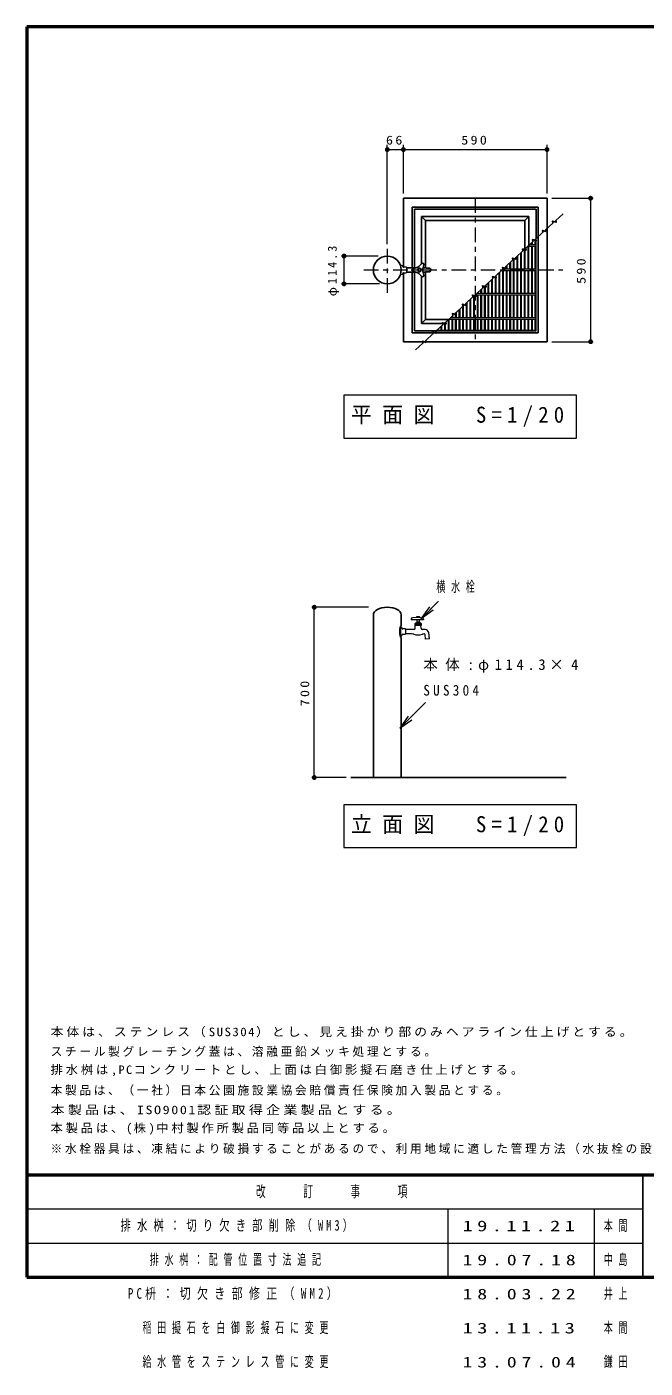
# Model space of a CAD drawing. Units: millimetres on the paper, scale 1:20. Extents: x -365 to 0, y -19 to 257.
# Drawn here: x -365 to -238, y -18.7 to 257 of the extents above; entities that cross this region are included whole.
import ezdxf

# ---------------------------------------------------------------- set-up
doc = ezdxf.new("R2010")
doc.units = ezdxf.units.MM
doc.linetypes.add('USER1', pattern=[4.5, 2.5, -2])
doc.linetypes.add('USER2', pattern=[6, 3, -1, 1, -1])
doc.layers.add('1_20', color=7, linetype='Continuous', lineweight=13)
doc.layers.add('NAKAMURA図枠', color=7, linetype='Continuous', lineweight=13)
doc.layers.add('CLASS1', color=7, linetype='Continuous')
doc.layers.add('図面情報', color=7, linetype='Continuous')
doc.styles.add('ＭＳ ゴシック', font='')
doc.styles.get('ＭＳ ゴシック').set_extended_font_data('MS Gothic')

# ---------------------------------------------------------------- blocks, each defined once
blk = doc.blocks.new('open_arrow')
at = {"color": 0, "linetype": 'Continuous', "lineweight": -2}
blk.add_lwpolyline([(7.5, 1.25), (0, 0), (7.5, -1.25)], dxfattribs=at)
blk = doc.blocks.new('filled_dot')
at = {"color": 0, "linetype": 'Continuous', "lineweight": -2, "const_width": 1.25}
blk.add_lwpolyline([(-0.625, 0, 1), (0.625, 0, 1)], format="xyb", close=True, dxfattribs=at)

msp = doc.modelspace()

# ---------------------------------------------------------------- linework, layer by layer
at = {"layer": '1_20'}
for p, q in [((-290.965, 212.345), (-290.965, 232.768)), ((-290.965, 231.768), (-287.658, 231.768)), ((-287.658, 222.768), (-287.658, 232.768)), ((-287.658, 231.768), (-258.158, 231.768)), ((-258.158, 222.768), (-258.158, 232.768)), ((-257.158, 221.768), (-248.703, 221.768)), ((-249.203, 221.768), (-249.203, 192.268)), ((-261.302, 212.168), (-261.302, 212.632)), ((-261.152, 212.168), (-261.152, 212.77)), ((-260.558, 212.168), (-260.558, 213.319)), ((-260.408, 194.518), (-260.408, 213.458)), ((-292.818, 209.875), (-300.354, 209.875)), ((-299.854, 204.16), (-299.854, 209.875)), ((-264.277, 207.168), (-264.277, 209.882)), ((-264.127, 207.168), (-264.127, 210.02)), ((-263.533, 207.168), (-263.533, 210.569)), ((-263.383, 207.168), (-263.383, 210.708)), ((-262.79, 207.168), (-262.79, 211.257)), ((-262.64, 207.168), (-262.64, 211.395)), ((-260.408, 211.868), (-262.128, 211.868)), ((-262.046, 207.168), (-262.046, 211.868)), ((-261.896, 207.168), (-261.896, 211.868)), ((-260.408, 212.168), (-261.804, 212.168)), ((-261.302, 207.168), (-261.302, 211.868)), ((-261.152, 207.168), (-261.152, 211.868)), ((-260.558, 207.168), (-260.558, 211.868)), ((-288.07, 207.971), (-288.108, 207.971)), ((-287.768, 207.71), (-287.763, 207.692)), ((-287.078, 207.58), (-287.616, 207.58)), ((-287.04, 207.542), (-287.04, 206.493)), ((-260.408, 206.868), (-267.54, 206.868)), ((-267.253, 202.168), (-267.253, 206.868)), ((-260.408, 207.168), (-267.215, 207.168)), ((-267.103, 207.168), (-267.103, 207.271)), ((-267.103, 202.168), (-267.103, 206.868)), ((-266.509, 207.168), (-266.509, 207.82)), ((-266.509, 202.168), (-266.509, 206.868)), ((-266.359, 207.168), (-266.359, 207.958)), ((-266.359, 202.168), (-266.359, 206.868)), ((-265.765, 207.168), (-265.765, 208.507)), ((-265.765, 202.168), (-265.765, 206.868)), ((-265.615, 207.168), (-265.615, 208.646)), ((-265.615, 202.168), (-265.615, 206.868)), ((-265.021, 207.168), (-265.021, 209.194)), ((-265.021, 202.168), (-265.021, 206.868)), ((-264.871, 207.168), (-264.871, 209.333)), ((-264.871, 202.168), (-264.871, 206.868)), ((-264.277, 202.168), (-264.277, 206.868)), ((-264.127, 202.168), (-264.127, 206.868)), ((-263.533, 202.168), (-263.533, 206.868)), ((-263.383, 202.168), (-263.383, 206.868)), ((-262.79, 202.168), (-262.79, 206.868)), ((-262.64, 202.168), (-262.64, 206.868)), ((-262.046, 202.168), (-262.046, 206.868)), ((-261.896, 202.168), (-261.896, 206.868)), ((-261.302, 202.168), (-261.302, 206.868)), ((-261.152, 202.168), (-261.152, 206.868)), ((-260.558, 202.168), (-260.558, 206.868)), ((-292.59, 204.16), (-300.354, 204.16)), ((-288.07, 206.064), (-288.084, 206.064)), ((-287.763, 206.344), (-287.768, 206.325)), ((-287.616, 206.455), (-287.078, 206.455)), ((-270.229, 202.168), (-270.229, 204.383)), ((-270.079, 202.168), (-270.079, 204.521)), ((-269.485, 202.168), (-269.485, 205.07)), ((-269.335, 202.168), (-269.335, 205.209)), ((-268.741, 202.168), (-268.741, 205.757)), ((-268.591, 202.168), (-268.591, 205.896)), ((-267.997, 202.168), (-267.997, 206.445)), ((-267.847, 202.168), (-267.847, 206.583)), ((-273.205, 197.168), (-273.205, 201.633)), ((-273.055, 197.168), (-273.055, 201.772)), ((-260.408, 201.868), (-272.951, 201.868)), ((-260.408, 202.168), (-272.626, 202.168)), ((-272.461, 202.168), (-272.461, 202.32)), ((-272.461, 197.168), (-272.461, 201.868)), ((-272.311, 202.168), (-272.311, 202.459)), ((-272.311, 197.168), (-272.311, 201.868)), ((-271.717, 202.168), (-271.717, 203.008)), ((-271.717, 197.168), (-271.717, 201.868)), ((-271.567, 202.168), (-271.567, 203.146)), ((-271.567, 197.168), (-271.567, 201.868)), ((-270.973, 202.168), (-270.973, 203.695)), ((-270.973, 197.168), (-270.973, 201.868)), ((-270.823, 202.168), (-270.823, 203.834)), ((-270.823, 197.168), (-270.823, 201.868)), ((-270.229, 197.168), (-270.229, 201.868)), ((-270.079, 197.168), (-270.079, 201.868)), ((-269.485, 197.168), (-269.485, 201.868)), ((-269.335, 197.168), (-269.335, 201.868)), ((-268.741, 197.168), (-268.741, 201.868)), ((-268.591, 197.168), (-268.591, 201.868)), ((-267.997, 197.168), (-267.997, 201.868)), ((-267.847, 197.168), (-267.847, 201.868)), ((-267.253, 197.168), (-267.253, 201.868)), ((-267.103, 197.168), (-267.103, 201.868)), ((-266.509, 197.168), (-266.509, 201.868)), ((-266.359, 197.168), (-266.359, 201.868)), ((-265.765, 197.168), (-265.765, 201.868)), ((-265.615, 197.168), (-265.615, 201.868)), ((-265.021, 197.168), (-265.021, 201.868)), ((-264.871, 197.168), (-264.871, 201.868)), ((-264.277, 197.168), (-264.277, 201.868)), ((-264.127, 197.168), (-264.127, 201.868)), ((-263.533, 197.168), (-263.533, 201.868)), ((-263.383, 197.168), (-263.383, 201.868)), ((-262.79, 197.168), (-262.79, 201.868)), ((-262.64, 197.168), (-262.64, 201.868)), ((-262.046, 197.168), (-262.046, 201.868)), ((-261.896, 197.168), (-261.896, 201.868)), ((-261.302, 197.168), (-261.302, 201.868)), ((-261.152, 197.168), (-261.152, 201.868)), ((-260.558, 197.168), (-260.558, 201.868)), ((-276.18, 197.168), (-276.18, 198.883)), ((-276.03, 197.168), (-276.03, 199.022)), ((-275.436, 197.168), (-275.436, 199.571)), ((-275.286, 197.168), (-275.286, 199.709)), ((-274.693, 197.168), (-274.693, 200.258)), ((-274.543, 197.168), (-274.543, 200.397)), ((-273.949, 197.168), (-273.949, 200.946)), ((-273.799, 197.168), (-273.799, 201.084)), ((-279.156, 194.668), (-279.156, 196.134)), ((-279.006, 194.668), (-279.006, 196.272)), ((-278.412, 194.668), (-278.412, 196.821)), ((-260.408, 196.868), (-278.362, 196.868)), ((-278.262, 194.668), (-278.262, 196.868)), ((-260.408, 197.168), (-278.037, 197.168)), ((-277.668, 197.168), (-277.668, 197.509)), ((-277.668, 194.668), (-277.668, 196.868)), ((-277.518, 197.168), (-277.518, 197.647)), ((-277.518, 194.668), (-277.518, 196.868)), ((-276.924, 197.168), (-276.924, 198.196)), ((-276.924, 194.668), (-276.924, 196.868)), ((-276.774, 197.168), (-276.774, 198.335)), ((-276.774, 194.668), (-276.774, 196.868)), ((-276.18, 194.668), (-276.18, 196.868)), ((-276.03, 194.668), (-276.03, 196.868)), ((-275.436, 194.668), (-275.436, 196.868)), ((-275.286, 194.668), (-275.286, 196.868)), ((-274.693, 194.668), (-274.693, 196.868)), ((-274.543, 194.668), (-274.543, 196.868)), ((-273.949, 194.668), (-273.949, 196.868)), ((-273.799, 194.668), (-273.799, 196.868)), ((-273.205, 194.668), (-273.205, 196.868)), ((-273.055, 194.668), (-273.055, 196.868)), ((-272.461, 194.668), (-272.461, 196.868)), ((-272.311, 194.668), (-272.311, 196.868)), ((-271.717, 194.668), (-271.717, 196.868)), ((-271.567, 194.668), (-271.567, 196.868)), ((-270.973, 194.668), (-270.973, 196.868)), ((-270.823, 194.668), (-270.823, 196.868)), ((-270.229, 194.668), (-270.229, 196.868)), ((-270.079, 194.668), (-270.079, 196.868)), ((-269.485, 194.668), (-269.485, 196.868)), ((-269.335, 194.668), (-269.335, 196.868)), ((-268.741, 194.668), (-268.741, 196.868)), ((-268.591, 194.668), (-268.591, 196.868)), ((-267.997, 194.668), (-267.997, 196.868)), ((-267.847, 194.668), (-267.847, 196.868)), ((-267.253, 194.668), (-267.253, 196.868)), ((-267.103, 194.668), (-267.103, 196.868)), ((-266.509, 194.668), (-266.509, 196.868)), ((-266.359, 194.668), (-266.359, 196.868)), ((-265.765, 194.668), (-265.765, 196.868)), ((-265.615, 194.668), (-265.615, 196.868)), ((-265.021, 194.668), (-265.021, 196.868)), ((-264.871, 194.668), (-264.871, 196.868)), ((-264.277, 194.668), (-264.277, 196.868)), ((-264.127, 194.668), (-264.127, 196.868)), ((-263.533, 194.668), (-263.533, 196.868)), ((-263.383, 194.668), (-263.383, 196.868)), ((-262.79, 194.668), (-262.79, 196.868)), ((-262.64, 194.668), (-262.64, 196.868)), ((-262.046, 194.668), (-262.046, 196.868)), ((-261.896, 194.668), (-261.896, 196.868)), ((-261.302, 194.668), (-261.302, 196.868)), ((-261.152, 194.668), (-261.152, 196.868)), ((-260.558, 194.668), (-260.558, 196.868)), ((-280.905, 194.518), (-260.408, 194.518)), ((-280.743, 194.668), (-260.408, 194.668)), ((-280.494, 194.668), (-280.494, 194.897)), ((-279.9, 194.668), (-279.9, 195.446)), ((-279.75, 194.668), (-279.75, 195.585)), ((-257.158, 192.268), (-248.703, 192.268)), ((-299.89, 181.269), (-299.89, 172.469)), ((-252.09, 181.269), (-299.89, 181.269)), ((-252.09, 172.469), (-252.09, 181.269)), ((-299.89, 172.469), (-252.09, 172.469)), ((-280.484, 138.839), (-284.02, 135.303)), ((-294.823, 137.689), (-306.465, 137.689)), ((-305.965, 102.689), (-305.965, 137.689)), ((-286.033, 135.255), (-286.033, 135.137)), ((-283.533, 135.137), (-286.033, 135.137)), ((-284.983, 135.563), (-285.801, 135.504)), ((-284.933, 135.713), (-284.983, 135.684)), ((-284.983, 135.684), (-284.983, 135.562)), ((-284.283, 135.562), (-284.983, 135.562)), ((-284.333, 135.712), (-284.933, 135.712)), ((-284.87, 135.137), (-284.87, 134.637)), ((-284.395, 135.137), (-284.395, 134.637)), ((-284.333, 135.713), (-284.283, 135.684)), ((-284.283, 135.684), (-284.283, 135.562)), ((-284.283, 135.563), (-283.758, 135.51)), ((-284.02, 135.303), (-282.252, 137.778)), ((-284.02, 135.303), (-281.898, 137.425)), ((-281.545, 137.071), (-284.02, 135.303)), ((-283.533, 135.261), (-283.533, 135.137)), ((-288.283, 133.683), (-288.283, 131.692)), ((-288.245, 133.641), (-288.283, 133.641)), ((-287.943, 133.38), (-287.938, 133.362)), ((-287.253, 133.25), (-287.791, 133.25)), ((-287.215, 133.212), (-287.215, 132.163)), ((-285.483, 133.125), (-287.215, 133.125)), ((-285.283, 134.312), (-285.258, 134.337)), ((-285.283, 134.312), (-285.283, 133.962)), ((-285.258, 133.937), (-285.283, 133.962)), ((-284.008, 134.337), (-285.258, 134.337)), ((-284.008, 133.937), (-285.258, 133.937)), ((-285.233, 133.366), (-285.213, 133.937)), ((-284.333, 134.637), (-284.933, 134.637)), ((-284.033, 133.366), (-284.052, 133.937)), ((-284.008, 134.337), (-283.983, 134.312)), ((-283.983, 133.962), (-284.008, 133.937)), ((-283.983, 134.312), (-283.983, 133.962)), ((-283.197, 133.125), (-283.783, 133.125)), ((-282.3, 131.22), (-282.453, 132.466)), ((-288.245, 131.734), (-288.259, 131.734)), ((-287.938, 132.014), (-287.943, 131.995)), ((-287.791, 132.125), (-287.253, 132.125)), ((-286.418, 132.25), (-287.215, 132.25)), ((-283.094, 131.122), (-283.211, 132.076)), ((-282.299, 131.22), (-283.093, 131.122)), ((-288.422, 112.805), (-283.118, 118.108)), ((-299.426, 102.689), (-306.465, 102.689)), ((-299.89, 97.089), (-299.89, 88.289)), ((-252.09, 97.089), (-299.89, 97.089)), ((-252.09, 88.289), (-252.09, 97.089)), ((-299.89, 88.289), (-252.09, 88.289))]:
    msp.add_line(p, q, dxfattribs=at)
at = {"layer": '1_20', "lineweight": 25}
for p, q in [((-287.658, 221.768), (-258.158, 221.768)), ((-287.658, 221.768), (-287.658, 217.018)), ((-258.158, 221.768), (-258.158, 192.268)), ((-285.408, 219.518), (-260.408, 219.518)), ((-285.408, 219.518), (-285.408, 207.455)), ((-283.908, 218.018), (-261.908, 218.018)), ((-283.908, 208.307), (-283.908, 218.018)), ((-283.908, 218.017), (-283.108, 217.217)), ((-261.908, 218.017), (-262.708, 217.217)), ((-261.908, 218.018), (-261.908, 212.071)), ((-260.408, 219.518), (-260.408, 213.458)), ((-287.658, 217.018), (-287.658, 207.586)), ((-262.708, 217.217), (-283.108, 217.217)), ((-283.108, 217.217), (-283.108, 207.434)), ((-262.708, 211.332), (-262.708, 217.217)), ((-285.081, 207.455), (-287.04, 207.455)), ((-284.909, 207.505), (-285.749, 207.257)), ((-284.505, 207.74), (-283.87, 208.342)), ((-283.659, 207.251), (-283.455, 208.103)), ((-282.878, 207.417), (-282.393, 207.417)), ((-287.658, 192.268), (-287.658, 206.449)), ((-285.081, 206.58), (-287.04, 206.58)), ((-284.909, 206.529), (-285.749, 206.778)), ((-285.408, 206.58), (-285.408, 194.518)), ((-284.505, 206.296), (-283.87, 205.693)), ((-283.908, 196.018), (-283.908, 205.729)), ((-283.659, 206.784), (-283.455, 205.932)), ((-283.108, 206.601), (-283.108, 196.818)), ((-282.879, 206.618), (-282.398, 206.618)), ((-287.658, 199.019), (-287.658, 197.018)), ((-283.908, 196.017), (-283.108, 196.818)), ((-283.908, 196.018), (-279.282, 196.018)), ((-283.108, 196.818), (-278.416, 196.818)), ((-285.408, 194.518), (-280.905, 194.518)), ((-287.658, 192.268), (-258.158, 192.268)), ((-293.823, 136.101), (-293.823, 102.689)), ((-288.108, 136.101), (-288.108, 133.914)), ((-288.283, 133.641), (-288.283, 131.734)), ((-288.108, 131.464), (-288.108, 102.689)), ((-298.426, 102.689), (-254.233, 102.689))]:
    msp.add_line(p, q, dxfattribs=at)
at = {"layer": '1_20', "color": 4, "linetype": 'USER2'}
msp.add_line((-272.908, 221.768), (-272.908, 192.268), dxfattribs=at)
at = {"layer": '1_20', "color": 40, "lineweight": 25}
for p, q in [((-259.991, 219.934), (-285.824, 219.934)), ((-285.824, 207.455), (-285.824, 219.934)), ((-259.991, 194.101), (-259.991, 219.934)), ((-285.824, 194.101), (-285.824, 206.58)), ((-259.991, 194.101), (-285.824, 194.101))]:
    msp.add_line(p, q, dxfattribs=at)
at = {"layer": '1_20', "linetype": 'USER2'}
for p, q in [((-290.965, 211.345), (-290.965, 201.902)), ((-295.779, 207.018), (-254.908, 207.018))]:
    msp.add_line(p, q, dxfattribs=at)
at = {"layer": '1_20', "linetype": 'USER1'}
for p, q in [((-288.084, 206.064), (-288.108, 206.064)), ((-288.259, 131.734), (-288.283, 131.734))]:
    msp.add_line(p, q, dxfattribs=at)
at = {"layer": '1_20', "lineweight": 25}
msp.add_lwpolyline([(-285.137, 190.608), (-283.664, 191.968), (-283.752, 192.359), (-282.988, 192.121), (-283.076, 192.511), (-281.608, 193.869), (-281.696, 194.259), (-280.932, 194.021), (-281.02, 194.412), (-279.551, 195.769), (-279.639, 196.159), (-278.875, 195.922), (-278.963, 196.312), (-277.495, 197.669), (-277.583, 198.059), (-276.819, 197.822), (-276.907, 198.212), (-275.438, 199.569), (-275.526, 199.959), (-274.762, 199.722), (-274.85, 200.112), (-273.382, 201.47), (-273.47, 201.86), (-272.706, 201.622), (-272.794, 202.012), (-271.325, 203.37), (-271.413, 203.76), (-270.649, 203.523), (-270.737, 203.913), (-269.269, 205.27), (-269.357, 205.66), (-268.593, 205.423), (-268.681, 205.813), (-267.212, 207.17), (-267.3, 207.56), (-266.536, 207.323), (-266.624, 207.713), (-265.156, 209.07), (-265.244, 209.461), (-264.48, 209.223), (-264.568, 209.613), (-263.099, 210.971), (-263.187, 211.361), (-262.423, 211.123), (-262.512, 211.514), (-261.043, 212.871), (-261.131, 213.261), (-260.367, 213.024), (-260.455, 213.414), (-258.986, 214.771), (-259.074, 215.161), (-258.31, 214.924), (-258.399, 215.314), (-256.93, 216.671), (-257.018, 217.061), (-256.254, 216.824), (-256.342, 217.214), (-254.869, 218.575)], dxfattribs=at)
for centre, radius in [((-290.965, 207.018), 2.857), ((-284.358, 207.018), 0.362), ((-284.358, 207.018), 0.287)]:
    msp.add_circle(centre, radius, dxfattribs=at)
at = {"layer": '1_20'}
for centre, radius, start, end in [((-288.07, 207.666), 0.305, 8.324, 90), ((-287.616, 207.733), 0.152, 195.643, 270), ((-287.078, 207.542), 0.0381, 0, 90), ((-288.07, 206.369), 0.305, 270, 351.676), ((-287.616, 206.302), 0.152, 90, 164.3565), ((-287.078, 206.493), 0.0381, 270, 0), ((-285.783, 135.255), 0.25, 94.08553, 179.99996), ((-283.783, 135.261), 0.25, 0, 84.28925), ((-288.245, 133.336), 0.305, 8.324, 90), ((-287.791, 133.402), 0.152, 195.643, 270), ((-287.253, 133.212), 0.0381, 0, 90), ((-285.483, 133.375), 0.25, 269.99996, 357.99997), ((-285.412, 134.831), 0.517, 287.37864, 338.04014), ((-283.853, 134.831), 0.517, 201.95986, 252.62135), ((-283.783, 133.375), 0.25, 182, 269.99996), ((-283.197, 132.375), 0.75, 6.99999, 89.99998), ((-288.245, 132.039), 0.305, 270, 351.676), ((-287.791, 131.972), 0.152, 90, 164.3565), ((-287.253, 132.163), 0.0381, 270, 0), ((-286.418, 129), 3.25, 74.05758, 89.99998), ((-284.633, 135.25), 3.25, 254.05759, 285.94236), ((-282.847, 129), 3.25, 99.50885, 105.94234), ((-283.359, 132.057), 0.15, 6.99982, 99.50895)]:
    msp.add_arc(centre, radius, start, end, dxfattribs=at)
at = {"layer": '1_20', "lineweight": 25}
for centre, radius, start, end in [((-285.678, 207.018), 0.25, 106.49994, 253.50001), ((-285.193, 208.465), 1, 286.50001, 313.5), ((-283.697, 208.161), 0.25, 346.49997, 133.5), ((-282.687, 207.018), 1, 166.49994, 193.49998), ((-282.706, 211.231), 3.818, 256.53892, 267.41259), ((-285.193, 205.57), 1, 46.49993, 73.49993), ((-283.697, 205.874), 0.25, 226.49999, 13.5), ((-282.706, 202.804), 3.818, 92.60256, 103.46108)]:
    msp.add_arc(centre, radius, start, end, dxfattribs=at)
for centre, major_axis, ratio, start_param, end_param in [((-282.421, 207.018), (0, 0.4), 0.9926, 3.0714505, 6.3452679), ((-290.965, 136.101), (-2.857, 0), 0.555556, 3.1415953, 6.2831853), ((-288.108, 132.689), (0, -1.225), 0.244913, 3.1415927, 6.2831853)]:
    msp.add_ellipse(centre, major_axis=major_axis, ratio=ratio, start_param=start_param, end_param=end_param, dxfattribs=at)
at = {"layer": '1_20'}
for centre, major_axis, ratio in [((-284.958, 134.137), (0.275, 0), 0.636388), ((-284.308, 134.137), (-0.275, 0), 0.636335)]:
    msp.add_ellipse(centre, major_axis=major_axis, ratio=ratio, dxfattribs=at)
at = {"layer": 'NAKAMURA図枠', "lineweight": 50}
for p, q in [((-365, 257), (-365, 0)), ((0, 257), (-365, 257)), ((-365, 21), (0, 21)), ((-365, 0), (0, 0))]:
    msp.add_line(p, q, dxfattribs=at)
at = {"layer": 'NAKAMURA図枠', "color": 211, "lineweight": 25}
msp.add_line((-238.5, 21), (-238.5, 0), dxfattribs=at)
at = {"layer": 'NAKAMURA図枠'}
for p, q in [((-365, 14), (-238.5, 14)), ((-278.5, 14), (-278.5, 0)), ((-248.5, 14), (-248.5, 0)), ((-365, 7), (-238.5, 7))]:
    msp.add_line(p, q, dxfattribs=at)

# ---------------------------------------------------------------- block references
at = {"layer": '1_20', "xscale": 0.4, "yscale": 0.4}
for p in [(-290.965, 231.768), (-287.658, 231.768)]:
    msp.add_blockref('filled_dot', p, dxfattribs=at)
at = {"layer": '1_20'}
for name, p, xscale, yscale, rotation in [('filled_dot', (-287.658, 231.768), 0.4, 0.4, 180), ('filled_dot', (-258.158, 231.768), 0.4, 0.4, 180), ('filled_dot', (-249.203, 221.768), 0.4, 0.4, 270), ('filled_dot', (-299.854, 209.875), 0.4, 0.4, 270), ('filled_dot', (-299.854, 204.16), 0.4, 0.4, 90), ('filled_dot', (-249.203, 192.268), 0.4, 0.4, 90), ('filled_dot', (-305.965, 137.689), 0.4, 0.4, 270), ('open_arrow', (-280.484, 138.839), 0.001, 0.001, 225), ('open_arrow', (-288.422, 112.805), 0.4, 0.4, 45), ('filled_dot', (-305.965, 102.689), 0.4, 0.4, 90)]:
    msp.add_blockref(name, p, dxfattribs=dict(at, xscale=xscale, yscale=yscale, rotation=rotation))

# ---------------------------------------------------------------- texts
at = {"layer": '1_20', "style": 'ＭＳ ゴシック'}
for s, insert, char_height, attachment_point in [('\\T1.34;\\W1.15;66', (-289.311, 232.768), 1.833, 8), ('\\T1.33;\\W1.15;590', (-272.908, 232.768), 1.833, 8), ('\\T1.5;\\W0.95;平面図\u3000S=1/20', (-275.99, 176.869), 3.299, 5), ('\\T1.64;\\W0.6;横水栓', (-280.886, 141.839), 2.199, 4), ('\\T1.5;本体:φ114.3×4', (-283.57, 125.608), 2.199, 4), ('\\T1.5;\\W0.9;SUS304\u3000\u3000\u3000\u3000\u3000', (-283.57, 120.608), 2.199, 4), ('\\T1.5;\\W0.95;立面図\u3000S=1/20', (-275.99, 92.689), 3.299, 5)]:
    msp.add_mtext(s, dxfattribs=dict(at, insert=insert, char_height=char_height, attachment_point=attachment_point))
at = {"layer": '1_20', "char_height": 1.833, "attachment_point": 8, "rotation": 90, "style": 'ＭＳ ゴシック'}
for s, insert in [('\\T1.33;φ114.3', (-300.854, 207.018)), ('\\T1.33;\\W1.15;590', (-250.203, 207.018)), ('\\T1.33;\\W1.15;700', (-306.965, 120.189))]:
    msp.add_mtext(s, dxfattribs=dict(at, insert=insert))
at = {"layer": 'CLASS1', "char_height": 1.76, "attachment_point": 7, "style": 'ＭＳ ゴシック'}
for s, insert in [('\\T1.23;\\W1.1;本体は、ステンレス（SUS304）とし、見え掛かり部のみヘアライン仕上げとする。', (-360.12, 49.285)), ('\\T1.23;スチール製グレーチング蓋は、溶融亜鉛メッキ処理とする。', (-360.12, 45.285)), ('\\T1.23;\\W1.05;排水桝は,PCコンクリートとし、上面は白御影擬石磨き仕上げとする。', (-360.12, 41.285)), ('\\T1.23;本製品は、（一社）日本公園施設業協会賠償責任保険加入製品とする。', (-360.12, 37.285)), ('\\T1.23;\\W1.2;本製品は、ISO9001認証取得企業製品とする。', (-360.12, 33.285)), ('\\T1.23;\\W1.05;本製品は、(株)中村製作所製品同等品以上とする。', (-360.12, 29.285)), ('\\T1.23;※水栓器具は、凍結により破損することがあるので、利用地域に適した管理方法（水抜栓の設置等）を実施のこと。', (-360.12, 25.285))]:
    msp.add_mtext(s, dxfattribs=dict(at, insert=insert))
at = {"layer": 'NAKAMURA図枠', "color": 4, "insert": (-301.75, 17.5), "char_height": 2.346, "attachment_point": 5, "style": 'ＭＳ ゴシック'}
msp.add_mtext('\\T1.64;\\W0.6;改\u3000\u3000訂\u3000\u3000事\u3000\u3000項', dxfattribs=at)
at = {"layer": '図面情報', "char_height": 2.199, "attachment_point": 4, "style": 'ＭＳ ゴシック'}
for s, insert in [('\\T1.61;\\W0.7;排水桝：切り欠き部削除（WM3）', (-345.75, 10.5)), ('\\T1.43;\\W1.4;19.11.21', (-275.5, 10.5)), ('\\T1.64;\\W0.6;本間', (-246.5, 10.5)), ('\\T1.64;\\W0.6;排水桝：配管位置寸法追記', (-339.75, 3.5)), ('\\T1.5;\\W1.35;19.07.18', (-275.5, 3.5)), ('\\T1.64;\\W0.6;中島', (-246.5, 3.5)), ('\\T1.58;\\W0.75;PC枡：切欠き部修正（WM2）', (-344.25, -3.5)), ('\\T1.5;\\W1.35;18.03.22', (-275.5, -3.5)), ('\\T1.64;\\W0.6;井上', (-246.5, -3.5)), ('\\T1.64;\\W0.6;稲田擬石を白御影擬石に変更', (-341.25, -10.5)), ('\\T1.43;\\W1.4;13.11.13', (-275.5, -10.5)), ('\\T1.64;\\W0.6;本間', (-246.5, -10.5)), ('\\T1.64;\\W0.6;給水管をステンレス管に変更', (-341.25, -17.5)), ('\\T1.5;\\W1.35;13.07.04', (-275.5, -17.5)), ('\\T1.64;\\W0.6;鎌田', (-246.5, -17.5))]:
    msp.add_mtext(s, dxfattribs=dict(at, insert=insert))

doc.saveas('drawing.dxf')
